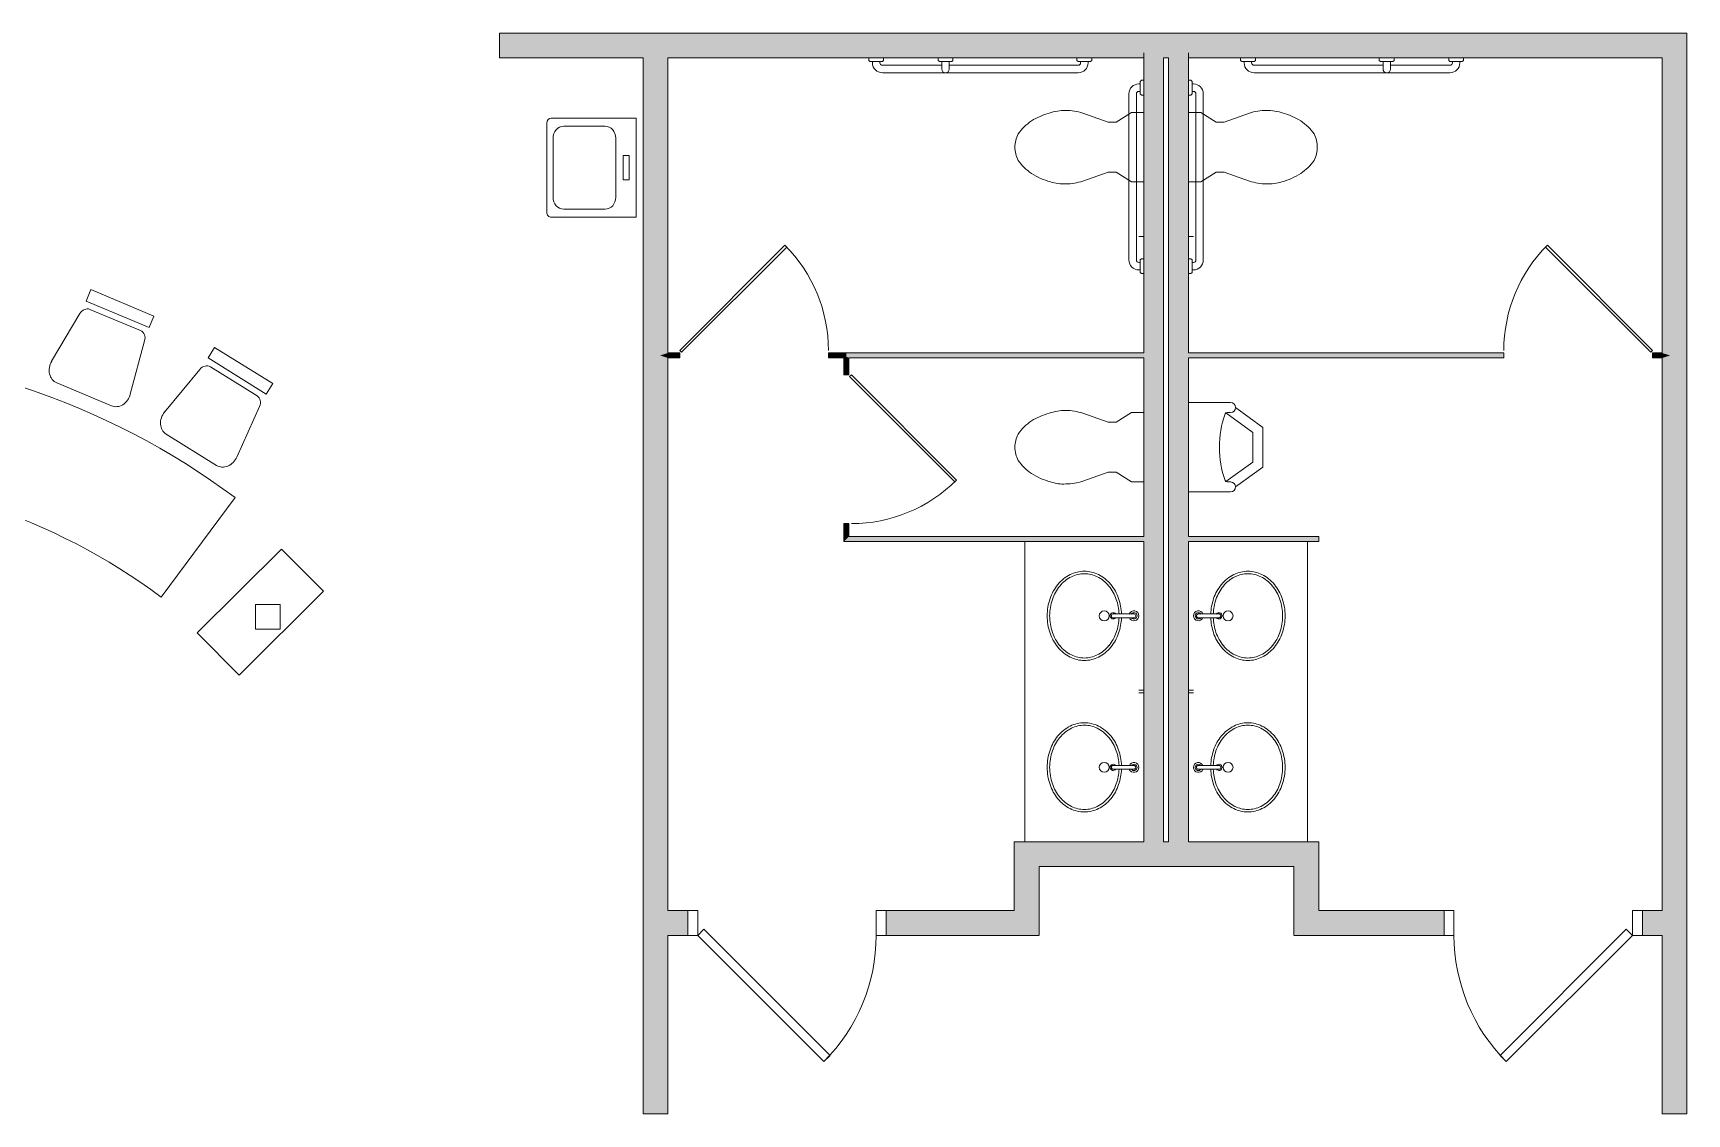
# Model space of a CAD drawing. Header units: inches. Extents: x -675 to 1187, y -924 to 1124.
# Drawn here: x -437.7 to -104.1, y 554.2 to 772.1 of the extents above; entities that cross this region are included whole.
import ezdxf

# ---------------------------------------------------------------- set-up
doc = ezdxf.new("R2010")
doc.units = ezdxf.units.IN
doc.header["$MEASUREMENT"] = 0
for name, color, linetype, lineweight in [('A-Door-E', 250, 'Continuous', 13), ('A-Flor-Case-ETR', 50, 'Continuous', 9), ('A-Furn-Chair', 250, 'Continuous', 13), ('A-Wall-E', 50, 'Continuous', 9), ('Base_dwg', 8, 'Continuous', 9), ('core and shell', 50, 'Continuous', 9), ('P-Flor-Fixt', 250, 'Continuous', 13)]:
    doc.layers.add(name, color=color, linetype=linetype, lineweight=lineweight)
doc.layers.add('G-Anno-Nplt', color=7, linetype='Continuous', lineweight=20, plot=False)

# ---------------------------------------------------------------- blocks, each defined once
blk = doc.blocks.new('Base_dwg__U306-727880-Level 1 Copy 1')
at = {"layer": 'A-Wall-E'}
for points in [[(28.96, -2.5), (31.46, -1.25), (31.46, 2.5), (0, 2.5), (0, -2.5)], [(129.96, -2.5), (131.96, -1.17), (131.96, 2.5), (31.46, 2.5), (31.46, -1.25), (33.96, -2.5), (110.4, -2.5)], [(134.96, -2.5), (136.96, -1.17), (136.96, 2.5), (131.96, 2.5), (131.96, -1.17), (133.96, -2.5)], [(234.53, -2.5), (239.53, 2.5), (136.96, 2.5), (136.96, -1.17), (138.96, -2.5)]]:
    blk.add_hatch(color=256, dxfattribs=at).paths.add_polyline_path(points, flags=0)
for p, q in [((33.96, -2.5), (129.96, -2.5)), ((133.96, -2.5), (134.96, -2.5)), ((138.96, -2.5), (234.53, -2.5))]:
    blk.add_line(p, q, dxfattribs=at)
at = {"layer": 'A-Wall-E', "flags": 128}
blk.add_lwpolyline([(239.53, 2.5), (136.96, 2.5), (131.96, 2.5), (31.46, 2.5), (0, 2.5), (0, -2.5), (28.96, -2.5)], dxfattribs=at)
blk = doc.blocks.new('Base_dwg__U307-727881-Level 1 Copy 1')
at = {"layer": 'A-Wall-E'}
for points in [[(4.88, -0.5), (4.88, 0.5), (2.5, 0.5), (0.92, 0), (2.5, -0.5)], [(38, -0.5), (38.5, -0.25), (38.5, 0.5), (34.88, 0.5), (34.88, -0.5)], [(98.5, -0.5), (99.75, 0), (98.5, 0.5), (38.5, 0.5), (38.5, -0.25), (39, -0.5), (78.94, -0.5)]]:
    blk.add_hatch(color=256, dxfattribs=at).paths.add_polyline_path(points, flags=0)
blk.add_line((39, -0.5), (98.5, -0.5), dxfattribs=at)
at = {"layer": 'A-Wall-E', "flags": 128}
for points in [[(2.5, -0.5), (4.88, -0.5), (4.88, 0.5), (2.5, 0.5)], [(98.5, 0.5), (38.5, 0.5), (34.88, 0.5), (34.88, -0.5), (38, -0.5)]]:
    blk.add_lwpolyline(points, dxfattribs=at)
blk = doc.blocks.new('Base_dwg__U308-727882-Level 1 Copy 1')
at = {"layer": 'A-Wall-E'}
blk.add_hatch(color=256, dxfattribs=at).paths.add_polyline_path([(60, -0.5), (61.25, 0), (60, 0.5), (0.5, 0.5), (-0.5, -0.5), (40.44, -0.5)], flags=0)
for p, q in [((60, 0.5), (0.5, 0.5)), ((-0.5, -0.5), (60, -0.5))]:
    blk.add_line(p, q, dxfattribs=at)
blk = doc.blocks.new('Base_dwg__U309-727883-Level 1 Copy 1')
at = {"layer": 'A-Wall-E'}
for points in [[(62.5, 0.92), (62, 2.5), (2.5, 2.5), (1.25, 0), (2.5, -2.5), (62.5, -2.5)], [(176.92, 1.25), (174.42, 2.5), (63, 2.5), (62.5, 0.92), (62.5, -2.5), (176.92, -2.5)], [(215.42, -2.5), (215.42, 2.5), (179.42, 2.5), (176.92, 1.25), (176.92, -2.5)]]:
    blk.add_hatch(color=256, dxfattribs=at).paths.add_polyline_path(points, flags=0)
for p, q in [((62, 2.5), (2.5, 2.5)), ((174.42, 2.5), (63, 2.5))]:
    blk.add_line(p, q, dxfattribs=at)
at = {"layer": 'A-Wall-E', "flags": 128}
blk.add_lwpolyline([(2.5, -2.5), (62.5, -2.5), (176.92, -2.5), (215.42, -2.5), (215.42, 2.5), (179.42, 2.5)], dxfattribs=at)
blk = doc.blocks.new('Base_dwg__U311-727885-Level 1 Copy 1')
at = {"layer": 'A-Wall-E'}
for points in [[(3.91, 0.5), (0.5, 0.5), (0.25, 0), (0.5, -0.5), (3.91, -0.5)], [(37.5, -0.5), (36.5, 0.5), (33.91, 0.5), (33.91, -0.5)]]:
    blk.add_hatch(color=256, dxfattribs=at).paths.add_polyline_path(points, flags=0)
at = {"layer": 'A-Wall-E', "flags": 128}
for points in [[(0.5, -0.5), (3.91, -0.5), (3.91, 0.5), (0.5, 0.5)], [(36.5, 0.5), (33.91, 0.5), (33.91, -0.5), (37.5, -0.5)]]:
    blk.add_lwpolyline(points, dxfattribs=at)
blk = doc.blocks.new('Base_dwg__U313-727887-Level 1 Copy 1')
at = {"layer": 'A-Wall-E'}
for points in [[(0, -2.5), (38.5, -2.5), (38.5, 1.25), (36, 2.5), (0, 2.5)], [(38.5, -2.5), (152.92, -2.5), (152.92, 0.92), (152.42, 2.5), (41, 2.5), (38.5, 1.25)], [(152.92, 0.92), (152.92, -2.5), (217.92, -2.5), (212.92, 2.5), (153.42, 2.5)]]:
    blk.add_hatch(color=256, dxfattribs=at).paths.add_polyline_path(points, flags=0)
for p, q in [((152.42, 2.5), (41, 2.5)), ((212.92, 2.5), (153.42, 2.5))]:
    blk.add_line(p, q, dxfattribs=at)
at = {"layer": 'A-Wall-E', "flags": 128}
blk.add_lwpolyline([(36, 2.5), (0, 2.5), (0, -2.5), (38.5, -2.5), (152.92, -2.5), (217.92, -2.5)], dxfattribs=at)
blk = doc.blocks.new('Base_dwg__U354-727928-Level 1 Copy 1')
at = {"layer": 'A-Wall-E'}
for points in [[(6.5, -2.5), (6.5, 2.5), (2.5, 2.5), (1.25, 0), (2.5, -2.5)], [(77.37, -2.5), (72.37, 2.5), (46.5, 2.5), (46.5, -2.5)]]:
    blk.add_hatch(color=256, dxfattribs=at).paths.add_polyline_path(points, flags=0)
at = {"layer": 'A-Wall-E', "flags": 128}
for points in [[(2.5, -2.5), (6.5, -2.5), (6.5, 2.5), (2.5, 2.5)], [(72.37, 2.5), (46.5, 2.5), (46.5, -2.5), (77.37, -2.5)]]:
    blk.add_lwpolyline(points, dxfattribs=at)
blk = doc.blocks.new('Base_dwg__U355-727929-Level 1 Copy 1')
at = {"layer": 'A-Wall-E'}
for points in [[(28.71, -2.5), (28.71, 2.5), (3.43, 2.5), (-1.57, -2.5)], [(72.71, -2.5), (73.96, 0), (72.71, 2.5), (68.71, 2.5), (68.71, -2.5)]]:
    blk.add_hatch(color=256, dxfattribs=at).paths.add_polyline_path(points, flags=0)
at = {"layer": 'A-Wall-E', "flags": 128}
for points in [[(-1.57, -2.5), (28.71, -2.5), (28.71, 2.5), (3.43, 2.5)], [(72.71, 2.5), (68.71, 2.5), (68.71, -2.5), (72.71, -2.5)]]:
    blk.add_lwpolyline(points, dxfattribs=at)
blk = doc.blocks.new('Base_dwg__U356-727930-Level 1 Copy 1')
at = {"layer": 'A-Wall-E'}
blk.add_hatch(color=256, dxfattribs=at).paths.add_polyline_path([(18.87, -2.5), (13.87, 2.5), (0, 2.5), (5, -2.5)], flags=0)
for p, q in [((13.87, 2.5), (0, 2.5)), ((5, -2.5), (18.87, -2.5))]:
    blk.add_line(p, q, dxfattribs=at)
blk = doc.blocks.new('Base_dwg__U357-727931-Level 1 Copy 1')
at = {"layer": 'A-Wall-E'}
for points in [[(2.5, 2.5), (-2.5, -2.5), (23.79, -2.5), (25.79, -1.17), (25.79, 2.5)], [(30.79, 2.5), (25.79, 2.5), (25.79, -1.17), (27.79, -2.5), (28.79, -2.5), (30.79, -1.17)], [(53.92, 2.5), (30.79, 2.5), (30.79, -1.17), (32.79, -2.5), (58.92, -2.5)]]:
    blk.add_hatch(color=256, dxfattribs=at).paths.add_polyline_path(points, flags=0)
for p, q in [((-2.5, -2.5), (23.79, -2.5)), ((27.79, -2.5), (28.79, -2.5)), ((32.79, -2.5), (58.92, -2.5))]:
    blk.add_line(p, q, dxfattribs=at)
at = {"layer": 'A-Wall-E', "flags": 128}
blk.add_lwpolyline([(53.92, 2.5), (30.79, 2.5), (25.79, 2.5), (2.5, 2.5)], dxfattribs=at)
blk = doc.blocks.new('Base_dwg__U358-727932-Level 1 Copy 1')
at = {"layer": 'A-Wall-E'}
blk.add_hatch(color=256, dxfattribs=at).paths.add_polyline_path([(16.37, 2.5), (2.5, 2.5), (-2.5, -2.5), (11.37, -2.5)], flags=0)
for p, q in [((16.37, 2.5), (2.5, 2.5)), ((-2.5, -2.5), (11.37, -2.5))]:
    blk.add_line(p, q, dxfattribs=at)
blk = doc.blocks.new('Base_dwg__U359-727933-Level 1 Copy 1')
at = {"layer": 'A-Wall-E'}
for points in [[(1.17, 0), (2.5, -2), (63.54, -2), (63.54, 0.75), (63.04, 2), (2.5, 2)], [(63.54, -2), (100.54, -2), (100.54, 0.75), (100.04, 2), (64.04, 2), (63.54, 0.75)], [(100.54, -2), (160.54, -2), (161.88, 0), (160.54, 2), (101.04, 2), (100.54, 0.75)]]:
    blk.add_hatch(color=256, dxfattribs=at).paths.add_polyline_path(points, flags=0)
for p, q in [((63.04, 2), (2.5, 2)), ((100.04, 2), (64.04, 2)), ((160.54, 2), (101.04, 2))]:
    blk.add_line(p, q, dxfattribs=at)
at = {"layer": 'A-Wall-E', "flags": 128}
blk.add_lwpolyline([(2.5, -2), (63.54, -2), (100.54, -2), (160.54, -2)], dxfattribs=at)
blk = doc.blocks.new('Base_dwg__U360-727934-Level 1 Copy 1')
at = {"layer": 'A-Wall-E'}
for points in [[(62.5, 0.75), (62, 2), (2.5, 2), (1.17, 0), (2.5, -2), (62.5, -2)], [(99.5, 0.75), (99, 2), (63, 2), (62.5, 0.75), (62.5, -2), (99.5, -2)], [(161.88, 0), (160.54, 2), (100, 2), (99.5, 0.75), (99.5, -2), (160.54, -2)]]:
    blk.add_hatch(color=256, dxfattribs=at).paths.add_polyline_path(points, flags=0)
for p, q in [((62, 2), (2.5, 2)), ((99, 2), (63, 2)), ((160.54, 2), (100, 2))]:
    blk.add_line(p, q, dxfattribs=at)
at = {"layer": 'A-Wall-E', "flags": 128}
blk.add_lwpolyline([(2.5, -2), (62.5, -2), (99.5, -2), (160.54, -2)], dxfattribs=at)
blk = doc.blocks.new('Base_dwg__U410-727984-Level 1 Copy 1')
at = {"layer": 'A-Door-E', "flags": 128}
for points in [[(2, 5), (3.24, 3.76), (28.69, 29.22), (27.46, 30.46)], [(2, 0), (0, 0), (0, 5), (2, 5)], [(38, 0), (40, 0), (40, 5), (38, 5)]]:
    blk.add_lwpolyline(points, close=True, dxfattribs=at)
at = {"layer": 'A-Door-E', "color": 50, "lineweight": 9}
blk.add_arc((2, 5), 36, 0, 45, dxfattribs=at)
blk = doc.blocks.new('Base_dwg__U411-727985-Level 1 Copy 1')
at = {"layer": 'A-Door-E', "flags": 128}
for points in [[(2, 5), (3.24, 3.76), (28.69, 29.22), (27.46, 30.46)], [(2, 0), (0, 0), (0, 5), (2, 5)], [(38, 0), (40, 0), (40, 5), (38, 5)]]:
    blk.add_lwpolyline(points, close=True, dxfattribs=at)
at = {"layer": 'A-Door-E', "color": 50, "lineweight": 9}
blk.add_arc((2, 5), 36, 360, 45, dxfattribs=at)
blk = doc.blocks.new('Base_dwg__U437-728011-Level 1 Copy 1')
at = {"layer": 'A-Door-E', "flags": 128}
blk.add_lwpolyline([(0, 2), (0.35, 1.65), (21.57, 22.86), (21.21, 23.21)], close=True, dxfattribs=at)
at = {"layer": 'A-Door-E', "color": 50, "lineweight": 9}
blk.add_arc((0, 2), 30, 360, 45, dxfattribs=at)
blk = doc.blocks.new('Base_dwg__U438-728012-Level 1 Copy 1')
at = {"layer": 'A-Door-E', "flags": 128}
blk.add_lwpolyline([(0, 2), (0.35, 1.65), (21.57, 22.86), (21.21, 23.21)], close=True, dxfattribs=at)
at = {"layer": 'A-Door-E', "color": 50, "lineweight": 9}
blk.add_arc((0, 2), 30, 360, 45, dxfattribs=at)
blk = doc.blocks.new('Base_dwg__U439-728013-Level 1 Copy 1')
at = {"layer": 'A-Wall-E'}
for points in [[(65.62, -0.5), (65.62, 0.5), (2, 0.5), (0.75, 0), (2, -0.5)], [(97.57, -0.5), (99.15, 0), (97.57, 0.5), (95.62, 0.5), (95.62, -0.5)]]:
    blk.add_hatch(color=256, dxfattribs=at).paths.add_polyline_path(points, flags=0)
at = {"layer": 'A-Wall-E', "flags": 128}
for points in [[(2, -0.5), (65.62, -0.5), (65.62, 0.5), (2, 0.5)], [(97.57, 0.5), (95.62, 0.5), (95.62, -0.5), (97.57, -0.5)]]:
    blk.add_lwpolyline(points, dxfattribs=at)
blk = doc.blocks.new('Base_dwg__U440-728014-Level 1 Copy 1')
at = {"layer": 'A-Wall-E'}
blk.add_hatch(color=256, dxfattribs=at).paths.add_polyline_path([(28.29, -0.5), (28.29, 0.5), (2, 0.5), (0.75, 0), (2, -0.5)], flags=0)
at = {"layer": 'A-Wall-E', "flags": 128}
blk.add_lwpolyline([(2, -0.5), (28.29, -0.5), (28.29, 0.5), (2, 0.5)], dxfattribs=at)
blk = doc.blocks.new('Base_dwg__U441-728015-Level 1 Copy 1')
at = {"layer": 'A-Door-E', "flags": 128}
blk.add_lwpolyline([(0, 2), (0.35, 1.65), (21.57, 22.86), (21.21, 23.21)], close=True, dxfattribs=at)
at = {"layer": 'A-Door-E', "color": 50, "lineweight": 9}
blk.add_arc((0, 2), 30, 0, 45, dxfattribs=at)
blk = doc.blocks.new('Base_dwg-531197-Level 1 Copy 1')
at = {"layer": 'A-Flor-Case-ETR', "flags": 128}
for points in [[(763.13, 1593.58), (763.13, 1533.04), (787.13, 1533.04), (787.13, 1593.58)], [(820.13, 1593.58), (820.13, 1533.04), (796.13, 1533.04), (796.13, 1593.58)]]:
    blk.add_lwpolyline(points, close=True, dxfattribs=at)
at = {"layer": 'A-Furn-Chair'}
for p, q in [((666.69, 1677.94), (666.69, 1659.94)), ((667.94, 1674.9), (667.94, 1662.97)), ((678.45, 1677.3), (670.1, 1677.3)), ((680.61, 1662.97), (680.61, 1674.9)), ((670.1, 1660.57), (678.45, 1660.57)), ((572.47, 1639.52), (566.8, 1629.91)), ((584.72, 1636.09), (574.53, 1640.36)), ((582.67, 1623.25), (585.56, 1634.02)), ((596.69, 1628.27), (589.57, 1619.68)), ((608.24, 1622.95), (598.85, 1628.78)), ((567.82, 1625.56), (578.85, 1620.93)), ((604.18, 1610.6), (608.74, 1620.78)), ((589.89, 1615.22), (600.05, 1608.91)), ((603.8, 1602.43), (588.87, 1582.37))]:
    blk.add_line(p, q, dxfattribs=at)
at = {"layer": 'A-Furn-Chair', "flags": 128}
blk.add_lwpolyline([(667.59, 1658.94), (684.69, 1658.94), (684.69, 1678.94), (667.59, 1678.94)], dxfattribs=at)
for points in [[(683.33, 1671.39), (682.08, 1671.39), (682.08, 1666.49), (683.33, 1666.49)], [(587.44, 1639.01), (586.48, 1636.7), (573.74, 1642.05), (574.71, 1644.36)], [(611.39, 1625.41), (610.07, 1623.28), (598.34, 1630.58), (599.66, 1632.7)], [(613.15, 1592.05), (596.13, 1575.13), (604.6, 1566.62), (621.61, 1583.55)]]:
    blk.add_lwpolyline(points, close=True, dxfattribs=at)
at = {"layer": 'A-Furn-Chair'}
for radius in [150.76, 125.76]:
    blk.add_arc((513.8, 1481.48), radius, 53.3451, 90, dxfattribs=at)
for centre, major_axis, ratio, start_param, end_param in [((667.59, 1677.94), (0, 1), 0.9, 0, 1.570796), ((670.1, 1674.9), (0, 2.4), 0.9, 0, 1.570796), ((678.45, 1674.9), (0, 2.4), 0.9, 4.712389, 6.283185), ((670.1, 1662.97), (0, 2.4), 0.9, 1.570796, 3.141593), ((678.45, 1662.97), (0, 2.4), 0.9, 3.141593, 4.712389), ((667.59, 1659.94), (0, 1), 0.9, 1.570796, 3.141593), ((573.81, 1638.64), (0.73, 1.73), 0.85, 0, 1.411793), ((583.99, 1634.36), (0.73, 1.73), 0.85, 4.871392, 6.283185), ((569.03, 1628.44), (1.21, 2.88), 0.85, 1.411793, 3.141593), ((597.87, 1627.19), (0.99, 1.59), 0.85, 0, 1.411793), ((580.06, 1623.81), (1.21, 2.88), 0.85, 3.141593, 4.871392), ((607.25, 1621.36), (0.99, 1.59), 0.85, 4.871392, 6.283185), ((591.54, 1617.88), (1.65, 2.65), 0.85, 1.411793, 3.141593), ((601.7, 1611.56), (1.65, 2.65), 0.85, 3.141593, 4.871392)]:
    blk.add_ellipse(centre, major_axis=major_axis, ratio=ratio, start_param=start_param, end_param=end_param, dxfattribs=at)
at = {"layer": 'core and shell', "flags": 128}
blk.add_lwpolyline([(607.91, 1580.87), (612.91, 1580.87), (612.91, 1575.87), (607.91, 1575.87)], close=True, dxfattribs=at)
at = {"layer": 'G-Anno-Nplt', "flags": 128}
for points in [[(787.13, 1692.08), (787.13, 1691.08), (786.13, 1691.08), (787.13, 1691.08), (787.13, 1690.08)], [(796.13, 1692.08), (796.13, 1691.08), (797.13, 1691.08), (796.13, 1691.08), (796.13, 1690.08)], [(786.13, 1655.08), (787.13, 1655.08), (787.13, 1656.08)], [(797.13, 1655.08), (796.13, 1655.08), (796.13, 1656.08)], [(787.13, 1629.58), (787.13, 1630.58), (786.13, 1630.58)], [(796.13, 1629.58), (796.13, 1630.58), (797.13, 1630.58)], [(786.13, 1594.58), (787.13, 1594.58), (787.13, 1595.58)], [(797.13, 1594.58), (796.13, 1594.58), (796.13, 1595.58)], [(786.13, 1593.58), (787.13, 1593.58), (787.13, 1592.58)], [(797.13, 1593.58), (796.13, 1593.58), (796.13, 1592.58)], [(786.13, 1563.58), (787.13, 1563.58), (787.13, 1564.58)], [(786.13, 1563.04), (787.13, 1563.04), (787.13, 1562.04)], [(797.13, 1563.58), (796.13, 1563.58), (796.13, 1564.58)], [(797.13, 1563.04), (796.13, 1563.04), (796.13, 1562.04)], [(786.13, 1533.04), (787.13, 1533.04), (787.13, 1534.04)], [(797.13, 1533.04), (796.13, 1533.04), (796.13, 1534.04)]]:
    blk.add_lwpolyline(points, dxfattribs=at)
at = {"layer": 'P-Flor-Fixt'}
for p, q in [((732.38, 1690.33), (733.88, 1690.33)), ((734.38, 1689.58), (746.38, 1689.58)), ((746.38, 1690.33), (747.88, 1690.33)), ((747.88, 1689.58), (773.88, 1689.58)), ((774.38, 1690.33), (775.88, 1690.33)), ((808.88, 1690.33), (807.38, 1690.33)), ((835.38, 1689.58), (809.38, 1689.58)), ((836.88, 1690.33), (835.38, 1690.33)), ((848.88, 1689.58), (836.88, 1689.58)), ((850.88, 1690.33), (849.38, 1690.33)), ((773.88, 1688.08), (734.38, 1688.08)), ((786.38, 1685.83), (786.38, 1684.33)), ((796.88, 1685.83), (796.88, 1684.33)), ((809.38, 1688.08), (848.88, 1688.08)), ((784.13, 1650.33), (784.13, 1683.83)), ((785.63, 1683.83), (785.63, 1650.33)), ((797.63, 1683.83), (797.63, 1650.33)), ((799.13, 1650.33), (799.13, 1683.83)), ((786.38, 1649.83), (786.38, 1648.33)), ((796.88, 1649.83), (796.88, 1648.33)), ((804.63, 1619.58), (803.91, 1619.58)), ((803.91, 1605.58), (804.63, 1605.58)), ((780.95, 1578.96), (785.13, 1578.96)), ((785.13, 1578.96), (780.95, 1578.96)), ((780.96, 1578.21), (785.13, 1578.21)), ((785.13, 1578.21), (780.96, 1578.21)), ((802.3, 1578.96), (798.13, 1578.96)), ((798.13, 1578.96), (802.3, 1578.96)), ((802.29, 1578.21), (798.13, 1578.21)), ((798.13, 1578.21), (802.29, 1578.21)), ((780.96, 1548.41), (785.13, 1548.41)), ((785.13, 1548.41), (780.96, 1548.41)), ((802.29, 1548.41), (798.13, 1548.41)), ((798.13, 1548.41), (802.29, 1548.41)), ((780.95, 1547.66), (785.13, 1547.66)), ((785.13, 1547.66), (780.95, 1547.66)), ((802.3, 1547.66), (798.13, 1547.66)), ((798.13, 1547.66), (802.3, 1547.66))]:
    blk.add_line(p, q, dxfattribs=at)
at = {"layer": 'P-Flor-Fixt', "flags": 128}
for points in [[(732.38, 1690.08), (732.38, 1690.33), (731.88, 1690.33), (731.63, 1690.58), (731.63, 1691.08), (734.63, 1691.08), (734.63, 1690.58), (734.38, 1690.33), (733.88, 1690.33), (733.88, 1690.08)], [(746.38, 1688.83), (746.38, 1690.33), (745.88, 1690.33), (745.63, 1690.58), (745.63, 1691.08), (748.63, 1691.08), (748.63, 1690.58), (748.38, 1690.33), (747.88, 1690.33), (747.88, 1688.83)], [(774.38, 1690.08), (774.38, 1690.33), (773.88, 1690.33), (773.63, 1690.58), (773.63, 1691.08), (776.63, 1691.08), (776.63, 1690.58), (776.38, 1690.33), (775.88, 1690.33), (775.88, 1690.08)], [(808.88, 1690.08), (808.88, 1690.33), (809.38, 1690.33), (809.63, 1690.58), (809.63, 1691.08), (806.63, 1691.08), (806.63, 1690.58), (806.88, 1690.33), (807.38, 1690.33), (807.38, 1690.08)], [(836.88, 1688.83), (836.88, 1690.33), (837.38, 1690.33), (837.63, 1690.58), (837.63, 1691.08), (834.63, 1691.08), (834.63, 1690.58), (834.88, 1690.33), (835.38, 1690.33), (835.38, 1688.83)], [(850.88, 1690.08), (850.88, 1690.33), (851.38, 1690.33), (851.63, 1690.58), (851.63, 1691.08), (848.63, 1691.08), (848.63, 1690.58), (848.88, 1690.33), (849.38, 1690.33), (849.38, 1690.08)], [(786.13, 1685.83), (786.38, 1685.83), (786.38, 1686.33), (786.63, 1686.58), (787.13, 1686.58), (787.13, 1683.58), (786.63, 1683.58), (786.38, 1683.83), (786.38, 1684.33), (786.13, 1684.33)], [(797.13, 1685.83), (796.88, 1685.83), (796.88, 1686.33), (796.63, 1686.58), (796.13, 1686.58), (796.13, 1683.58), (796.63, 1683.58), (796.88, 1683.83), (796.88, 1684.33), (797.13, 1684.33)], [(774.81, 1666.24), (779.94, 1668.04), (781.54, 1668.04), (784.63, 1666.08), (787.13, 1666.08), (787.13, 1680.08), (784.63, 1680.08), (781.54, 1678.12), (779.94, 1678.12), (774.81, 1679.92)], [(808.45, 1666.24), (803.32, 1668.04), (801.72, 1668.04), (798.63, 1666.08), (796.13, 1666.08), (796.13, 1680.08), (798.63, 1680.08), (801.72, 1678.12), (803.32, 1678.12), (808.45, 1679.92)], [(786.13, 1649.83), (786.38, 1649.83), (786.38, 1650.33), (786.63, 1650.58), (787.13, 1650.58), (787.13, 1647.58), (786.63, 1647.58), (786.38, 1647.83), (786.38, 1648.33), (786.13, 1648.33)], [(797.13, 1649.83), (796.88, 1649.83), (796.88, 1650.33), (796.63, 1650.58), (796.13, 1650.58), (796.13, 1647.58), (796.63, 1647.58), (796.88, 1647.83), (796.88, 1648.33), (797.13, 1648.33)], [(804.63, 1603.58), (796.13, 1603.58), (796.13, 1621.58), (804.63, 1621.58)], [(774.81, 1605.74), (779.94, 1607.54), (781.54, 1607.54), (784.63, 1605.58), (787.13, 1605.58), (787.13, 1619.58), (784.63, 1619.58), (781.54, 1617.62), (779.94, 1617.62), (774.81, 1619.42)], [(803.69, 1619.52), (809.13, 1615.56), (809.13, 1609.6), (803.69, 1605.65)], [(805.63, 1620.58), (811.13, 1616.58), (811.13, 1608.58), (805.63, 1604.58)]]:
    blk.add_lwpolyline(points, dxfattribs=at)
at = {"layer": 'P-Flor-Fixt'}
for centre in [(779.13, 1578.58), (804.13, 1578.58), (779.13, 1548.04), (804.13, 1548.04)]:
    blk.add_circle(centre, 1, dxfattribs=at)
for centre, radius, start, end in [((734.38, 1690.08), 2, 180, 270), ((734.38, 1690.08), 0.5, 180, 270), ((747.13, 1688.83), 0.75, 180, 360), ((773.88, 1690.08), 0.5, 270, 360), ((773.88, 1690.08), 2, 270, 360), ((809.38, 1690.08), 2, 180, 270), ((809.38, 1690.08), 0.5, 180, 270), ((836.13, 1688.83), 0.75, 180, 0), ((848.88, 1690.08), 0.5, 270, 0), ((848.88, 1690.08), 2, 270, 0), ((786.13, 1683.83), 2, 90, 180), ((797.13, 1683.83), 2, 0, 90), ((786.13, 1683.83), 0.5, 90, 180), ((797.13, 1683.83), 0.5, 0, 90), ((770.89, 1669.1), 11.29, 124.6359, 143.9389), ((771.43, 1667.17), 13.2, 104.9626, 121.7838), ((771.41, 1669.97), 10.52, 90, 108.8354), ((771.41, 1669.97), 10.52, 71.1646, 90), ((811.84, 1669.97), 10.52, 90, 108.8354), ((811.84, 1669.97), 10.52, 71.1646, 90), ((811.83, 1667.17), 13.2, 58.2162, 75.0374), ((812.37, 1669.1), 11.29, 36.0611, 55.3641), ((767.06, 1673.08), 5.93, 153.2988, 180), ((816.2, 1673.08), 5.93, 0, 26.7012), ((767.06, 1673.08), 5.93, 180, 206.7012), ((816.2, 1673.08), 5.93, 333.2988, 360), ((770.89, 1677.06), 11.29, 216.0611, 235.3641), ((812.37, 1677.06), 11.29, 304.6359, 323.9389), ((771.97, 1679.61), 14.01, 237.6462, 254.7553), ((770.88, 1673.71), 8.05, 251.1646, 273.7754), ((771.41, 1676.2), 10.52, 270, 288.8354), ((811.84, 1676.2), 10.52, 251.1646, 270), ((812.37, 1673.71), 8.05, 266.2246, 288.8354), ((811.29, 1679.61), 14.01, 285.2447, 302.3538), ((786.13, 1650.33), 2, 180, 270), ((786.13, 1650.33), 0.5, 180, 270), ((797.13, 1650.33), 0.5, 270, 360), ((797.13, 1650.33), 2, 270, 0), ((804.63, 1620.58), 1, 270, 90), ((771.43, 1606.67), 13.2, 104.9626, 121.7838), ((771.41, 1609.47), 10.52, 90, 108.8354), ((771.41, 1609.47), 10.52, 71.1646, 90), ((822.6, 1612.58), 20.22, 160.5467, 199.4533), ((803.91, 1619.19), 0.396, 90, 160.5467), ((767.06, 1612.58), 5.93, 153.2988, 180), ((770.89, 1608.6), 11.29, 124.6359, 143.9389), ((767.06, 1612.58), 5.93, 180, 206.7012), ((770.89, 1616.56), 11.29, 216.0611, 235.3641), ((771.97, 1619.11), 14.01, 237.6462, 254.7553), ((770.88, 1613.21), 8.05, 251.1646, 273.7754), ((771.41, 1615.7), 10.52, 270, 288.8354), ((803.91, 1605.98), 0.396, 199.4533, 270), ((804.63, 1604.58), 1, 270, 90), ((776.81, 1579.13), 9.09, 140.5275, 161.1646), ((775.78, 1579.98), 7.76, 116.7012, 140.5275), ((775.78, 1579.98), 7.26, 116.7012, 140.5275), ((775.13, 1581.28), 6.3, 90, 116.7012), ((775.13, 1581.28), 5.8, 90, 116.7012), ((775.13, 1581.28), 6.3, 63.2988, 90), ((775.13, 1581.28), 5.8, 63.2988, 90), ((774.47, 1579.98), 7.26, 39.4725, 63.2988), ((774.47, 1579.98), 7.76, 39.4725, 63.2988), ((773.45, 1579.13), 9.09, 18.8354, 39.4725), ((809.81, 1579.13), 9.09, 140.5275, 161.1646), ((808.78, 1579.98), 7.76, 116.7012, 140.5275), ((808.78, 1579.98), 7.26, 116.7012, 140.5275), ((808.13, 1581.28), 6.3, 90, 116.7012), ((808.13, 1581.28), 5.8, 90, 116.7012), ((808.13, 1581.28), 6.3, 63.2988, 90), ((808.13, 1581.28), 5.8, 63.2988, 90), ((807.47, 1579.98), 7.26, 39.4725, 63.2988), ((807.47, 1579.98), 7.76, 39.4725, 63.2988), ((806.45, 1579.13), 9.09, 18.8354, 39.4725), ((778.42, 1578.58), 10.79, 161.1646, 180), ((778.42, 1578.58), 10.29, 161.1646, 180), ((776.81, 1579.13), 8.59, 140.5275, 161.1646), ((773.45, 1579.13), 8.59, 18.8354, 39.4725), ((771.84, 1578.58), 10.29, 2.0883, 18.8354), ((771.84, 1578.58), 10.79, 1.9915, 18.8354), ((811.42, 1578.58), 10.79, 161.1646, 178.0085), ((811.42, 1578.58), 10.29, 161.1646, 177.9117), ((809.81, 1579.13), 8.59, 140.5275, 161.1646), ((806.45, 1579.13), 8.59, 18.8354, 39.4725), ((804.84, 1578.58), 10.29, 0, 18.8354), ((804.84, 1578.58), 10.79, 0, 18.8354), ((778.42, 1578.58), 10.79, 180, 198.8354), ((778.42, 1578.58), 10.29, 180, 198.8354), ((780.96, 1578.59), 0.625, 35.5, 321.7334), ((780.96, 1578.59), 0.625, 35.5, 321.7334), ((780.96, 1578.58), 0.375, 90, 270), ((780.96, 1578.58), 0.375, 90, 270), ((771.84, 1578.58), 10.29, 341.1646, 357.9127), ((771.84, 1578.58), 10.79, 341.1646, 358.0093), ((785.13, 1578.59), 1, 202.8485, 158.7835), ((785.13, 1578.59), 1, 202.8485, 158.7835), ((785.13, 1578.59), 0.625, 218.409, 144.6177), ((785.13, 1578.59), 0.625, 218.409, 144.6177), ((785.13, 1578.58), 0.375, 270, 90), ((785.13, 1578.58), 0.375, 270, 90), ((798.13, 1578.59), 1, 21.2165, 337.1515), ((798.13, 1578.59), 1, 21.2165, 337.1515), ((798.13, 1578.59), 0.625, 35.3823, 321.591), ((798.13, 1578.59), 0.625, 35.3823, 321.591), ((798.13, 1578.58), 0.375, 90, 270), ((798.13, 1578.58), 0.375, 90, 270), ((811.42, 1578.58), 10.79, 181.9907, 198.8354), ((811.42, 1578.58), 10.29, 182.0873, 198.8354), ((802.3, 1578.59), 0.625, 218.2666, 144.5), ((802.3, 1578.59), 0.625, 218.2666, 144.5), ((802.29, 1578.58), 0.375, 270, 90), ((802.29, 1578.58), 0.375, 270, 90), ((804.84, 1578.58), 10.29, 341.1646, 0), ((804.84, 1578.58), 10.79, 341.1646, 0), ((776.81, 1578.03), 9.09, 198.8354, 219.4725), ((776.81, 1578.03), 8.59, 198.8354, 219.4725), ((773.45, 1578.03), 8.59, 320.5275, 341.1646), ((773.45, 1578.03), 9.09, 320.5275, 341.1646), ((809.81, 1578.03), 9.09, 198.8354, 219.4725), ((809.81, 1578.03), 8.59, 198.8354, 219.4725), ((806.45, 1578.03), 8.59, 320.5275, 341.1646), ((806.45, 1578.03), 9.09, 320.5275, 341.1646), ((775.78, 1577.19), 7.76, 219.4725, 243.2988), ((775.78, 1577.19), 7.26, 219.4725, 243.2988), ((774.47, 1577.19), 7.26, 296.7012, 320.5275), ((774.47, 1577.19), 7.76, 296.7012, 320.5275), ((808.78, 1577.19), 7.76, 219.4725, 243.2988), ((808.78, 1577.19), 7.26, 219.4725, 243.2988), ((807.47, 1577.19), 7.26, 296.7012, 320.5275), ((807.47, 1577.19), 7.76, 296.7012, 320.5275), ((775.13, 1575.88), 6.3, 243.2988, 270), ((775.13, 1575.88), 5.8, 243.2988, 270), ((775.13, 1575.88), 5.8, 270, 296.7012), ((775.13, 1575.88), 6.3, 270, 296.7012), ((808.13, 1575.88), 6.3, 243.2988, 270), ((808.13, 1575.88), 5.8, 243.2988, 270), ((808.13, 1575.88), 5.8, 270, 296.7012), ((808.13, 1575.88), 6.3, 270, 296.7012), ((775.78, 1549.43), 7.76, 116.7012, 140.5275), ((775.78, 1549.43), 7.26, 116.7012, 140.5275), ((775.13, 1550.73), 6.3, 90, 116.7012), ((775.13, 1550.73), 5.8, 90, 116.7012), ((775.13, 1550.73), 6.3, 63.2988, 90), ((775.13, 1550.73), 5.8, 63.2988, 90), ((774.47, 1549.43), 7.26, 39.4725, 63.2988), ((774.47, 1549.43), 7.76, 39.4725, 63.2988), ((808.78, 1549.43), 7.76, 116.7012, 140.5275), ((808.78, 1549.43), 7.26, 116.7012, 140.5275), ((808.13, 1550.73), 6.3, 90, 116.7012), ((808.13, 1550.73), 5.8, 90, 116.7012), ((808.13, 1550.73), 6.3, 63.2988, 90), ((808.13, 1550.73), 5.8, 63.2988, 90), ((807.47, 1549.43), 7.26, 39.4725, 63.2988), ((807.47, 1549.43), 7.76, 39.4725, 63.2988), ((778.42, 1548.04), 10.79, 161.1646, 180), ((776.81, 1548.59), 9.09, 140.5275, 161.1646), ((776.81, 1548.59), 8.59, 140.5275, 161.1646), ((773.45, 1548.59), 8.59, 18.8354, 39.4725), ((773.45, 1548.59), 9.09, 18.8354, 39.4725), ((771.84, 1548.04), 10.79, 1.9907, 18.8354), ((811.42, 1548.04), 10.79, 161.1646, 178.0093), ((809.81, 1548.59), 9.09, 140.5275, 161.1646), ((809.81, 1548.59), 8.59, 140.5275, 161.1646), ((806.45, 1548.59), 8.59, 18.8354, 39.4725), ((806.45, 1548.59), 9.09, 18.8354, 39.4725), ((804.84, 1548.04), 10.79, 0, 18.8354), ((778.42, 1548.04), 10.29, 161.1646, 180), ((780.96, 1548.03), 0.625, 38.2666, 324.5), ((780.96, 1548.03), 0.625, 38.2666, 324.5), ((780.96, 1548.04), 0.375, 90, 270), ((780.96, 1548.04), 0.375, 90, 270), ((771.84, 1548.04), 10.29, 2.0873, 18.8354), ((785.13, 1548.02), 1, 201.2165, 157.1515), ((785.13, 1548.02), 1, 201.2165, 157.1515), ((785.13, 1548.02), 0.625, 215.3823, 141.591), ((785.13, 1548.02), 0.625, 215.3823, 141.591), ((785.13, 1548.04), 0.375, 270, 90), ((785.13, 1548.04), 0.375, 270, 90), ((798.13, 1548.02), 1, 22.8485, 338.7835), ((798.13, 1548.02), 1, 22.8485, 338.7835), ((798.13, 1548.02), 0.625, 38.409, 324.6177), ((798.13, 1548.02), 0.625, 38.409, 324.6177), ((798.13, 1548.04), 0.375, 90, 270), ((798.13, 1548.04), 0.375, 90, 270), ((811.42, 1548.04), 10.29, 161.1646, 177.9127), ((802.3, 1548.03), 0.625, 215.5, 141.7334), ((802.3, 1548.03), 0.625, 215.5, 141.7334), ((802.29, 1548.04), 0.375, 270, 90), ((802.29, 1548.04), 0.375, 270, 90), ((804.84, 1548.04), 10.29, 0, 18.8354), ((778.42, 1548.04), 10.79, 180, 198.8354), ((778.42, 1548.04), 10.29, 180, 198.8354), ((771.84, 1548.04), 10.29, 341.1646, 357.9117), ((771.84, 1548.04), 10.79, 341.1646, 358.0085), ((811.42, 1548.04), 10.79, 181.9915, 198.8354), ((811.42, 1548.04), 10.29, 182.0883, 198.8354), ((804.84, 1548.04), 10.29, 341.1646, 0), ((804.84, 1548.04), 10.79, 341.1646, 360), ((776.81, 1547.49), 9.09, 198.8354, 219.4725), ((776.81, 1547.49), 8.59, 198.8354, 219.4725), ((775.78, 1546.64), 7.76, 219.4725, 243.2988), ((775.78, 1546.64), 7.26, 219.4725, 243.2988), ((774.47, 1546.64), 7.26, 296.7012, 320.5275), ((774.47, 1546.64), 7.76, 296.7012, 320.5275), ((773.45, 1547.49), 8.59, 320.5275, 341.1646), ((773.45, 1547.49), 9.09, 320.5275, 341.1646), ((809.81, 1547.49), 9.09, 198.8354, 219.4725), ((809.81, 1547.49), 8.59, 198.8354, 219.4725), ((808.78, 1546.64), 7.76, 219.4725, 243.2988), ((808.78, 1546.64), 7.26, 219.4725, 243.2988), ((807.47, 1546.64), 7.26, 296.7012, 320.5275), ((807.47, 1546.64), 7.76, 296.7012, 320.5275), ((806.45, 1547.49), 8.59, 320.5275, 341.1646), ((806.45, 1547.49), 9.09, 320.5275, 341.1646), ((775.13, 1545.34), 6.3, 243.2988, 270), ((775.13, 1545.34), 5.8, 243.2988, 270), ((775.13, 1545.34), 5.8, 270, 296.7012), ((775.13, 1545.34), 6.3, 270, 296.7012), ((808.13, 1545.34), 6.3, 243.2988, 270), ((808.13, 1545.34), 5.8, 243.2988, 270), ((808.13, 1545.34), 5.8, 270, 296.7012), ((808.13, 1545.34), 6.3, 270, 296.7012)]:
    blk.add_arc(centre, radius, start, end, dxfattribs=at)
for name, p in [('Base_dwg__U306-727880-Level 1 Copy 1', (657.17, 1693.58)), ('Base_dwg__U438-728012-Level 1 Copy 1', (693.51, 1630.08)), ('Base_dwg__U307-727881-Level 1 Copy 1', (688.63, 1631.08)), ('Base_dwg__U439-728013-Level 1 Copy 1', (794.13, 1631.08)), ('Base_dwg__U308-727882-Level 1 Copy 1', (727.13, 1594.08)), ('Base_dwg__U440-728014-Level 1 Copy 1', (794.13, 1594.08)), ('Base_dwg__U354-727928-Level 1 Copy 1', (688.63, 1516.66)), ('Base_dwg__U355-727929-Level 1 Copy 1', (818.99, 1516.66))]:
    blk.add_blockref(name, p)
for name, p, rotation in [('Base_dwg__U313-727887-Level 1 Copy 1', (894.2, 1478.16), 90), ('Base_dwg__U309-727883-Level 1 Copy 1', (688.63, 1693.58), 270), ('Base_dwg__U359-727933-Level 1 Copy 1', (789.13, 1530.54), 90), ('Base_dwg__U360-727934-Level 1 Copy 1', (794.13, 1693.58), 270), ('Base_dwg__U311-727885-Level 1 Copy 1', (727.13, 1631.08), 270), ('Base_dwg__U437-728011-Level 1 Copy 1', (726.13, 1627.17), 270), ('Base_dwg__U357-727931-Level 1 Copy 1', (819.92, 1530.54), 180), ('Base_dwg__U358-727932-Level 1 Copy 1', (763.5, 1530.54), 270.0000000000004), ('Base_dwg__U356-727930-Level 1 Copy 1', (819.92, 1533.04), 270), ('Base_dwg__U411-727985-Level 1 Copy 1', (887.7, 1519.16), 180)]:
    blk.add_blockref(name, p, dxfattribs=dict(rotation=rotation))
at = {"extrusion": (0, 0, -1), "zscale": -1}
blk.add_blockref('Base_dwg__U441-728015-Level 1 Copy 1', (-889.75, 1630.08), dxfattribs=at)
at = {"extrusion": (0, 0, -1), "zscale": -1, "rotation": 180}
blk.add_blockref('Base_dwg__U410-727984-Level 1 Copy 1', (-695.13, 1519.16), dxfattribs=at)

msp = doc.modelspace()

# ---------------------------------------------------------------- block references
at = {"layer": 'Base_dwg', "color": 7, "lineweight": 20}
msp.add_blockref('Base_dwg-531197-Level 1 Copy 1', (-1000.79, -923.95), dxfattribs=at)

doc.saveas('drawing.dxf')
